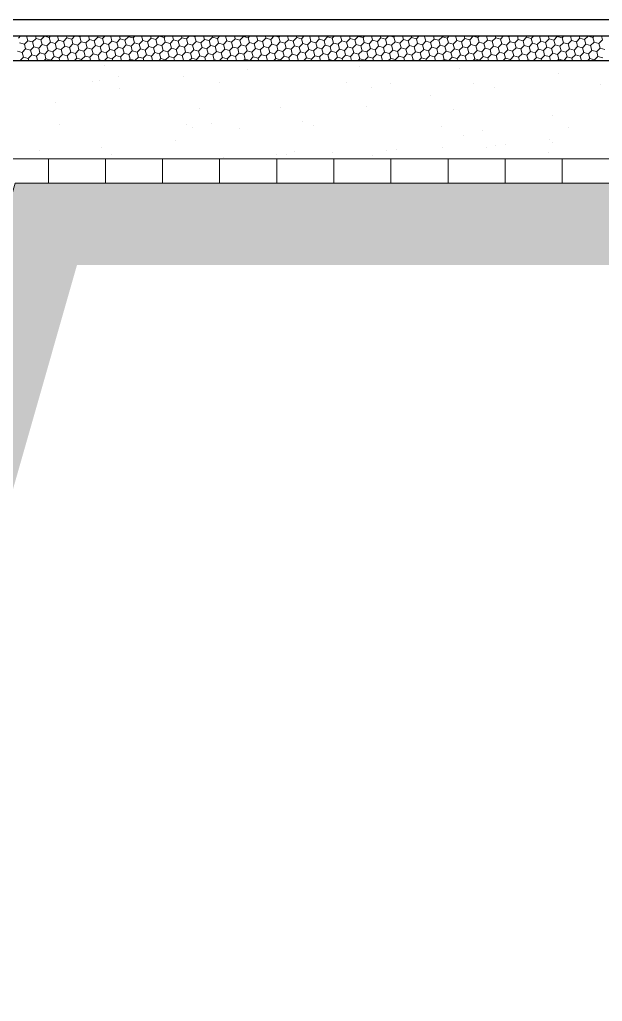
# Model space of a CAD drawing. Header units: millimetres. Extents: x -12161372 to 46643, y -9506984 to 15358.
# Drawn here: x 34963.4 to 35034.7, y 4065.6 to 4185.6 of the extents above; entities that cross this region are included whole.
import ezdxf

# ---------------------------------------------------------------- set-up
doc = ezdxf.new("R2010")
doc.units = ezdxf.units.MM
for name, color, linetype, lineweight in [('atap', 220, 'Continuous', 0), ('detail balok', 7, 'Continuous', 9), ('pondasi', 7, 'Continuous', 13)]:
    doc.layers.add(name, color=color, linetype=linetype, lineweight=lineweight)

msp = doc.modelspace()

# ---------------------------------------------------------------- hatches: boundary and pattern name
at = {"layer": 'atap', "ltscale": 10}
h = msp.add_hatch(dxfattribs=at)
h.set_pattern_fill('AR-RSHKE', color=256)
h.paths.add_polyline_path([(35028.482, 4182.044), (35027.899, 4182.2), (35027.473, 4181.774), (35027.629, 4181.191), (35028.212, 4181.035), (35028.638, 4181.461)])
at = {"layer": 'pondasi', "ltscale": 10}
h = msp.add_hatch(dxfattribs=at)
h.set_pattern_fill('AR-PARQ1', color=256, scale=0.07)
h.set_pattern_definition([(90, (0, 1661.965), (-21.336, 21.336), [21.336, -21.336]), (90, (3.556, 1661.965), (-21.336, 21.336), [21.336, -21.336]), (90, (7.112, 1661.965), (-21.336, 21.336), [21.336, -21.336]), (90, (10.668, 1661.965), (-21.336, 21.336), [21.336, -21.336]), (90, (14.224, 1661.965), (-21.336, 21.336), [21.336, -21.336]), (90, (17.78, 1661.965), (-21.336, 21.336), [21.336, -21.336]), (90, (21.336, 1661.965), (-21.336, 21.336), [21.336, -21.336]), (0, (0, 1683.3), (21.336, -21.336), [21.336, -21.336]), (0, (0, 1686.857), (21.336, -21.336), [21.336, -21.336]), (0, (0, 1690.413), (21.336, -21.336), [21.336, -21.336]), (0, (0, 1693.969), (21.336, -21.336), [21.336, -21.336]), (0, (0, 1697.525), (21.336, -21.336), [21.336, -21.336]), (0, (0, 1701.08), (21.336, -21.336), [21.336, -21.336]), (0, (0, 1704.637), (21.336, -21.336), [21.336, -21.336])])
h.paths.add_polyline_path([(33999.66, 4075.56), (33999.66, 4065.56), (34059.703, 4065.56), (34085.417, 4155.56), (34213.826, 4155.56), (34239.54, 4065.56), (34344.626, 4065.56), (34370.34, 4155.56), (34513.903, 4155.56), (34539.617, 4065.56), (34644.703, 4065.56), (34670.417, 4155.56), (34813.903, 4155.56), (34839.617, 4065.56), (34944.703, 4065.56), (34970.417, 4155.56), (35098.903, 4155.56), (35124.617, 4065.56), (35229.703, 4065.56), (35263.589, 4185.56), (35253.589, 4185.56), (35222.16, 4075.56), (35132.16, 4075.56), (35106.446, 4165.56), (34962.874, 4165.56), (34937.16, 4075.56), (34847.16, 4075.56), (34821.446, 4165.56), (34662.874, 4165.56), (34637.16, 4075.56), (34547.16, 4075.56), (34521.446, 4165.56), (34362.797, 4165.56), (34337.083, 4075.56), (34247.083, 4075.56), (34221.369, 4165.56), (34077.874, 4165.56), (34052.16, 4075.56)])
h.paths.add_polyline_path([(33932.137, 4180.641), (33932.056, 4180.56), (33932.16, 4180.56)])
h = msp.add_hatch(dxfattribs=at)
h.set_pattern_fill('ANSI31', color=256, scale=2.2, angle=45)
h.set_pattern_definition([(90, (0, 1661.965), (-6.985, 9e-16), [])])
h.paths.add_polyline_path([(35132.16, 4075.56), (35132.16, 4095.56), (35142.16, 4095.56), (35162.16, 4165.56), (35169.66, 4165.56), (35169.66, 4168.56), (34899.66, 4168.56), (34899.66, 4165.56), (34907.16, 4165.56), (34927.16, 4095.56), (34937.16, 4095.56), (34937.16, 4075.56), (34962.874, 4165.56), (35106.446, 4165.56)])
h.paths.add_polyline_path([(35248.732, 4168.56), (35184.66, 4168.56), (35184.66, 4165.56), (35192.16, 4165.56), (35212.16, 4095.56), (35222.16, 4095.56), (35222.16, 4075.56)])
h.paths.add_polyline_path([(34847.16, 4075.56), (34847.16, 4095.56), (34857.16, 4095.56), (34877.16, 4165.56), (34884.66, 4165.56), (34884.66, 4168.56), (34599.66, 4168.56), (34599.66, 4165.56), (34607.16, 4165.56), (34627.16, 4095.56), (34637.16, 4095.56), (34637.16, 4075.56), (34662.874, 4165.56), (34821.446, 4165.56)])
h.paths.add_polyline_path([(34299.583, 4168.56), (34299.583, 4165.56), (34307.083, 4165.56), (34327.083, 4095.56), (34337.083, 4095.56), (34337.083, 4075.56), (34362.797, 4165.56), (34521.446, 4165.56), (34547.16, 4075.56), (34547.16, 4095.56), (34557.16, 4095.56), (34577.16, 4165.56), (34584.66, 4165.56), (34584.66, 4168.56)])
h.paths.add_polyline_path([(34247.083, 4075.56), (34247.083, 4095.56), (34257.083, 4095.56), (34277.083, 4165.56), (34284.583, 4165.56), (34284.583, 4168.56), (34014.66, 4168.56), (34014.66, 4165.56), (34022.16, 4165.56), (34042.16, 4095.56), (34052.16, 4095.56), (34052.16, 4075.56), (34077.874, 4165.56), (34221.369, 4165.56)])

# ---------------------------------------------------------------- linework, layer by layer
at = {"layer": 'detail balok', "ltscale": 10}
for p, q in [((34167.169, 4185.521), (36929.482, 4185.521)), ((34898.16, 4185.56), (35171.16, 4185.56)), ((34599.66, 4183.521), (36929.482, 4183.521)), ((34899.66, 4183.56), (35169.66, 4183.56)), ((34599.66, 4180.521), (36929.482, 4180.521)), ((34899.66, 4180.56), (35169.66, 4180.56)), ((34899.66, 4168.56), (35169.66, 4168.56))]:
    msp.add_line(p, q, dxfattribs=at)
at = {"layer": 'pondasi', "ltscale": 10}
for p, q in [((34963.243, 4183.299), (34963.503, 4183.56)), ((34964.408, 4182.987), (34964.255, 4183.56)), ((34964.991, 4182.831), (34965.417, 4183.257)), ((34965.417, 4183.257), (34965.336, 4183.56)), ((34966, 4183.101), (34965.417, 4183.257)), ((34966, 4183.101), (34966.427, 4183.528)), ((34966.427, 4183.528), (34966.418, 4183.56)), ((34967.009, 4183.371), (34966.427, 4183.528)), ((34967.009, 4183.372), (34967.197, 4183.56)), ((34967.165, 4182.789), (34967.009, 4183.371)), ((34968.175, 4183.059), (34968.041, 4183.56)), ((34968.757, 4182.903), (34969.184, 4183.33)), ((34969.184, 4183.33), (34969.122, 4183.56)), ((34969.767, 4183.173), (34969.184, 4183.33)), ((34969.767, 4183.174), (34970.153, 4183.56)), ((34970.776, 4183.444), (34970.344, 4183.56)), ((34970.776, 4183.444), (34970.892, 4183.56)), ((34970.932, 4182.861), (34970.776, 4183.444)), ((34971.941, 4183.132), (34971.827, 4183.56)), ((34972.524, 4182.976), (34972.951, 4183.402)), ((34972.95, 4183.402), (34972.908, 4183.56)), ((34973.533, 4183.246), (34972.951, 4183.402)), ((34973.533, 4183.246), (34973.847, 4183.56)), ((34973.689, 4182.663), (34973.533, 4183.246)), ((34974.543, 4183.516), (34974.381, 4183.56)), ((34974.542, 4183.516), (34974.586, 4183.56)), ((34974.699, 4182.934), (34974.542, 4183.516)), ((34975.281, 4182.778), (34975.708, 4183.204)), ((34975.708, 4183.204), (34975.613, 4183.56)), ((34976.291, 4183.048), (34975.708, 4183.204)), ((34976.291, 4183.048), (34976.717, 4183.475)), ((34976.717, 4183.475), (34976.694, 4183.56)), ((34977.3, 4183.318), (34976.717, 4183.475)), ((34977.3, 4183.319), (34977.541, 4183.56)), ((34977.456, 4182.736), (34977.3, 4183.318)), ((34978.465, 4183.006), (34978.317, 4183.56)), ((34979.048, 4182.85), (34979.474, 4183.277)), ((34979.474, 4183.277), (34979.399, 4183.56)), ((34980.057, 4183.12), (34979.475, 4183.277)), ((34980.057, 4183.121), (34980.484, 4183.547)), ((34980.484, 4183.547), (34980.48, 4183.56)), ((34981.066, 4183.391), (34980.484, 4183.547)), ((34981.066, 4183.391), (34981.235, 4183.56)), ((34981.222, 4182.808), (34981.066, 4183.391)), ((34982.232, 4183.079), (34982.103, 4183.56)), ((34982.815, 4182.923), (34983.241, 4183.349)), ((34983.241, 4183.349), (34983.185, 4183.56)), ((34983.824, 4183.193), (34983.241, 4183.349)), ((34983.824, 4183.193), (34984.19, 4183.56)), ((34984.833, 4183.463), (34984.474, 4183.56)), ((34984.833, 4183.463), (34984.929, 4183.56)), ((34984.989, 4182.881), (34984.833, 4183.463)), ((34985.998, 4183.151), (34985.889, 4183.56)), ((34986.581, 4182.995), (34987.008, 4183.422)), ((34987.008, 4183.421), (34986.971, 4183.56)), ((34987.59, 4183.265), (34987.008, 4183.421)), ((34987.59, 4183.265), (34987.885, 4183.56)), ((34987.746, 4182.683), (34987.59, 4183.265)), ((34988.6, 4183.536), (34988.511, 4183.56)), ((34988.6, 4183.536), (34988.623, 4183.56)), ((34988.756, 4182.953), (34988.6, 4183.536)), ((34989.338, 4182.797), (34989.765, 4183.224)), ((34989.765, 4183.224), (34989.675, 4183.56)), ((34990.348, 4183.067), (34989.765, 4183.224)), ((34990.348, 4183.068), (34990.774, 4183.494)), ((34990.774, 4183.494), (34990.757, 4183.56)), ((34991.357, 4183.338), (34990.774, 4183.494)), ((34991.357, 4183.338), (34991.579, 4183.56)), ((34991.513, 4182.755), (34991.357, 4183.338)), ((34992.522, 4183.026), (34992.379, 4183.56)), ((34993.105, 4182.87), (34993.532, 4183.296)), ((34993.532, 4183.296), (34993.461, 4183.56)), ((34994.114, 4183.14), (34993.532, 4183.296)), ((34994.114, 4183.14), (34994.534, 4183.56)), ((34995.124, 4183.41), (34994.566, 4183.56)), ((34995.28, 4182.828), (34995.123, 4183.41)), ((34995.124, 4183.41), (34995.273, 4183.56)), ((34996.289, 4183.098), (34996.165, 4183.56)), ((34996.872, 4182.942), (34997.298, 4183.369)), ((34997.298, 4183.368), (34997.247, 4183.56)), ((34997.881, 4183.212), (34997.298, 4183.368)), ((34997.881, 4183.212), (34998.228, 4183.56)), ((34998.037, 4182.63), (34997.881, 4183.212)), ((34998.89, 4183.483), (34998.603, 4183.56)), ((34998.89, 4183.483), (34998.967, 4183.56)), ((34999.046, 4182.9), (34998.89, 4183.483)), ((35000.055, 4183.17), (34999.951, 4183.56)), ((35000.638, 4183.014), (35001.065, 4183.441)), ((35001.065, 4183.441), (35001.033, 4183.56)), ((35001.648, 4183.285), (35001.065, 4183.441)), ((35001.804, 4182.702), (35001.647, 4183.285)), ((35001.648, 4183.285), (35001.922, 4183.56)), ((35002.657, 4183.555), (35002.64, 4183.56)), ((35002.657, 4183.555), (35002.661, 4183.56)), ((35002.813, 4182.973), (35002.657, 4183.555)), ((35003.396, 4182.816), (35003.822, 4183.243)), ((35003.822, 4183.243), (35003.737, 4183.56)), ((35004.405, 4183.087), (35003.822, 4183.243)), ((35004.405, 4183.087), (35004.831, 4183.513)), ((35004.831, 4183.513), (35004.819, 4183.56)), ((35005.414, 4183.357), (35004.831, 4183.513)), ((35005.414, 4183.357), (35005.616, 4183.56)), ((35005.57, 4182.775), (35005.414, 4183.357)), ((35006.579, 4183.045), (35006.442, 4183.56)), ((35007.162, 4182.889), (35007.589, 4183.316)), ((35007.589, 4183.315), (35007.523, 4183.56)), ((35008.172, 4183.159), (35007.589, 4183.315)), ((35008.171, 4183.159), (35008.572, 4183.56)), ((35009.181, 4183.43), (35008.696, 4183.56)), ((35009.181, 4183.43), (35009.311, 4183.56)), ((35009.337, 4182.847), (35009.181, 4183.43)), ((35010.346, 4183.117), (35010.228, 4183.56)), ((35010.929, 4182.961), (35011.355, 4183.388)), ((35011.355, 4183.388), (35011.309, 4183.56)), ((35011.938, 4183.232), (35011.355, 4183.388)), ((35011.938, 4183.232), (35012.266, 4183.56)), ((35012.094, 4182.649), (35011.938, 4183.232)), ((35012.947, 4183.502), (35012.733, 4183.56)), ((35012.947, 4183.502), (35013.005, 4183.56)), ((35013.103, 4182.919), (35012.947, 4183.502)), ((35014.113, 4183.19), (35014.014, 4183.56)), ((35014.695, 4183.034), (35015.122, 4183.46)), ((35015.122, 4183.46), (35015.095, 4183.56)), ((35015.705, 4183.304), (35015.122, 4183.46)), ((35015.705, 4183.304), (35015.96, 4183.56)), ((35015.861, 4182.721), (35015.705, 4183.304)), ((35016.87, 4182.992), (35016.718, 4183.56)), ((35017.453, 4182.836), (35017.879, 4183.262)), ((35017.879, 4183.262), (35017.8, 4183.56)), ((35018.462, 4183.106), (35017.879, 4183.262)), ((35018.462, 4183.106), (35018.889, 4183.533)), ((35018.888, 4183.533), (35018.881, 4183.56)), ((35019.471, 4183.377), (35018.889, 4183.533)), ((35019.471, 4183.377), (35019.654, 4183.56)), ((35019.627, 4182.794), (35019.471, 4183.377)), ((35020.637, 4183.064), (35020.504, 4183.56)), ((35021.219, 4182.908), (35021.646, 4183.335)), ((35021.646, 4183.335), (35021.586, 4183.56)), ((35022.229, 4183.179), (35021.646, 4183.335)), ((35022.229, 4183.179), (35022.609, 4183.56)), ((35023.238, 4183.449), (35022.825, 4183.56)), ((35023.238, 4183.449), (35023.348, 4183.56)), ((35023.394, 4182.866), (35023.238, 4183.449)), ((35024.403, 4183.137), (35024.29, 4183.56)), ((35024.986, 4182.981), (35025.412, 4183.407)), ((35025.412, 4183.407), (35025.372, 4183.56)), ((35025.995, 4183.251), (35025.413, 4183.407)), ((35025.995, 4183.251), (35026.304, 4183.56)), ((35026.151, 4182.668), (35025.995, 4183.251)), ((35027.004, 4183.522), (35026.862, 4183.56)), ((35027.004, 4183.522), (35027.042, 4183.56)), ((35027.16, 4182.939), (35027.004, 4183.522)), ((35027.743, 4182.783), (35028.17, 4183.209)), ((35028.17, 4183.209), (35028.076, 4183.56)), ((35028.753, 4183.053), (35028.17, 4183.209)), ((35028.753, 4183.053), (35029.179, 4183.48)), ((35029.179, 4183.48), (35029.158, 4183.56)), ((35029.762, 4183.324), (35029.179, 4183.48)), ((35029.762, 4183.324), (35029.998, 4183.56)), ((35029.918, 4182.741), (35029.762, 4183.324)), ((35030.927, 4183.011), (35030.78, 4183.56)), ((35031.51, 4182.855), (35031.936, 4183.282)), ((35031.936, 4183.282), (35031.862, 4183.56)), ((35032.519, 4183.126), (35031.936, 4183.282)), ((35032.519, 4183.126), (35032.946, 4183.552)), ((35032.946, 4183.552), (35032.944, 4183.56)), ((35033.528, 4183.396), (35032.946, 4183.552)), ((35033.528, 4183.396), (35033.692, 4183.56)), ((35033.684, 4182.813), (35033.528, 4183.396)), ((35034.694, 4183.084), (35034.566, 4183.56)), ((34963.982, 4182.56), (34963.399, 4182.716)), ((34964.138, 4181.977), (34963.981, 4182.56)), ((34963.982, 4182.56), (34964.408, 4182.987)), ((34964.991, 4182.831), (34964.408, 4182.987)), ((34964.72, 4181.821), (34965.147, 4182.248)), ((34965.147, 4182.248), (34964.991, 4182.831)), ((34965.73, 4182.092), (34965.147, 4182.248)), ((34965.73, 4182.092), (34966.156, 4182.518)), ((34965.886, 4181.509), (34965.73, 4182.092)), ((34966.156, 4182.518), (34966, 4183.101)), ((34966.739, 4182.362), (34966.156, 4182.518)), ((34966.739, 4182.362), (34967.165, 4182.789)), ((34966.895, 4181.779), (34966.739, 4182.362)), ((34967.748, 4182.633), (34967.165, 4182.789)), ((34967.478, 4181.623), (34967.904, 4182.05)), ((34967.748, 4182.633), (34968.175, 4183.059)), ((34967.904, 4182.05), (34967.748, 4182.633)), ((34968.487, 4181.894), (34967.904, 4182.05)), ((34968.757, 4182.903), (34968.175, 4183.059)), ((34968.487, 4181.894), (34968.914, 4182.32)), ((34968.913, 4182.32), (34968.757, 4182.903)), ((34969.496, 4182.164), (34968.914, 4182.32)), ((34969.496, 4182.164), (34969.923, 4182.591)), ((34969.652, 4181.582), (34969.496, 4182.164)), ((34969.923, 4182.591), (34969.767, 4183.173)), ((34970.506, 4182.435), (34969.923, 4182.591)), ((34970.505, 4182.435), (34970.932, 4182.861)), ((34970.662, 4181.852), (34970.505, 4182.435)), ((34971.515, 4182.705), (34970.932, 4182.861)), ((34971.244, 4181.696), (34971.671, 4182.123)), ((34971.515, 4182.705), (34971.941, 4183.132)), ((34971.671, 4182.122), (34971.515, 4182.705)), ((34972.254, 4181.966), (34971.671, 4182.122)), ((34972.524, 4182.976), (34971.941, 4183.132)), ((34972.254, 4181.966), (34972.68, 4182.393)), ((34972.68, 4182.393), (34972.524, 4182.976)), ((34973.263, 4182.237), (34972.68, 4182.393)), ((34973.263, 4182.237), (34973.689, 4182.663)), ((34973.419, 4181.654), (34973.263, 4182.237)), ((34974.272, 4182.507), (34973.689, 4182.663)), ((34974.272, 4182.507), (34974.699, 4182.934)), ((34974.428, 4181.924), (34974.272, 4182.507)), ((34975.281, 4182.778), (34974.699, 4182.934)), ((34975.011, 4181.768), (34975.437, 4182.195)), ((34975.437, 4182.195), (34975.281, 4182.778)), ((34976.02, 4182.039), (34975.438, 4182.195)), ((34976.02, 4182.039), (34976.447, 4182.465)), ((34976.176, 4181.456), (34976.02, 4182.039)), ((34976.447, 4182.465), (34976.291, 4183.048)), ((34977.029, 4182.309), (34976.447, 4182.465)), ((34977.029, 4182.309), (34977.456, 4182.736)), ((34977.185, 4181.726), (34977.029, 4182.309)), ((34978.039, 4182.58), (34977.456, 4182.736)), ((34978.039, 4182.58), (34978.465, 4183.006)), ((34978.195, 4181.997), (34978.039, 4182.58)), ((34979.048, 4182.85), (34978.465, 4183.006)), ((34978.777, 4181.841), (34979.204, 4182.267)), ((34979.204, 4182.267), (34979.048, 4182.85)), ((34979.787, 4182.111), (34979.204, 4182.267)), ((34979.787, 4182.111), (34980.213, 4182.538)), ((34979.943, 4181.528), (34979.787, 4182.111)), ((34980.213, 4182.538), (34980.057, 4183.12)), ((34980.796, 4182.382), (34980.213, 4182.538)), ((34980.796, 4182.382), (34981.223, 4182.808)), ((34980.952, 4181.799), (34980.796, 4182.382)), ((34981.805, 4182.652), (34981.223, 4182.808)), ((34981.535, 4181.643), (34981.961, 4182.069)), ((34981.805, 4182.652), (34982.232, 4183.079)), ((34981.961, 4182.069), (34981.805, 4182.652)), ((34982.544, 4181.913), (34981.961, 4182.069)), ((34982.815, 4182.922), (34982.232, 4183.079)), ((34982.544, 4181.913), (34982.971, 4182.34)), ((34982.971, 4182.34), (34982.814, 4182.922)), ((34983.553, 4182.184), (34982.971, 4182.34)), ((34983.553, 4182.184), (34983.98, 4182.61)), ((34983.709, 4181.601), (34983.553, 4182.184)), ((34983.98, 4182.61), (34983.824, 4183.193)), ((34984.563, 4182.454), (34983.98, 4182.61)), ((34984.563, 4182.454), (34984.989, 4182.881)), ((34984.719, 4181.871), (34984.563, 4182.454)), ((34985.572, 4182.724), (34984.989, 4182.881)), ((34985.301, 4181.715), (34985.728, 4182.142)), ((34985.572, 4182.725), (34985.998, 4183.151)), ((34985.728, 4182.142), (34985.572, 4182.724)), ((34986.311, 4181.986), (34985.728, 4182.142)), ((34986.581, 4182.995), (34985.998, 4183.151)), ((34986.311, 4181.986), (34986.737, 4182.412)), ((34986.737, 4182.412), (34986.581, 4182.995)), ((34987.32, 4182.256), (34986.737, 4182.412)), ((34987.32, 4182.256), (34987.747, 4182.683)), ((34987.476, 4181.673), (34987.32, 4182.256)), ((34988.329, 4182.527), (34987.747, 4182.683)), ((34988.329, 4182.527), (34988.756, 4182.953)), ((34988.485, 4181.944), (34988.329, 4182.527)), ((34989.339, 4182.797), (34988.756, 4182.953)), ((34989.068, 4181.788), (34989.495, 4182.214)), ((34989.495, 4182.214), (34989.338, 4182.797)), ((34990.077, 4182.058), (34989.495, 4182.214)), ((34990.077, 4182.058), (34990.504, 4182.485)), ((34990.233, 4181.475), (34990.077, 4182.058)), ((34990.504, 4182.485), (34990.348, 4183.067)), ((34991.087, 4182.329), (34990.504, 4182.485)), ((34991.243, 4181.746), (34991.086, 4182.329)), ((34991.087, 4182.329), (34991.513, 4182.755)), ((34992.096, 4182.599), (34991.513, 4182.755)), ((34991.825, 4181.59), (34992.252, 4182.016)), ((34992.096, 4182.599), (34992.522, 4183.026)), ((34992.252, 4182.016), (34992.096, 4182.599)), ((34992.835, 4181.86), (34992.252, 4182.016)), ((34993.105, 4182.869), (34992.522, 4183.026)), ((34992.835, 4181.86), (34993.261, 4182.287)), ((34993.261, 4182.287), (34993.105, 4182.869)), ((34993.844, 4182.131), (34993.261, 4182.287)), ((34993.844, 4182.131), (34994.27, 4182.557)), ((34994, 4181.548), (34993.844, 4182.131)), ((34994.27, 4182.557), (34994.114, 4183.14)), ((34994.853, 4182.401), (34994.271, 4182.557)), ((34994.853, 4182.401), (34995.28, 4182.828)), ((34995.009, 4181.818), (34994.853, 4182.401)), ((34995.862, 4182.671), (34995.28, 4182.828)), ((34995.592, 4181.662), (34996.019, 4182.089)), ((34995.862, 4182.672), (34996.289, 4183.098)), ((34996.018, 4182.089), (34995.862, 4182.671)), ((34996.601, 4181.933), (34996.019, 4182.089)), ((34996.872, 4182.942), (34996.289, 4183.098)), ((34996.601, 4181.933), (34997.028, 4182.359)), ((34997.028, 4182.359), (34996.872, 4182.942)), ((34997.611, 4182.203), (34997.028, 4182.359)), ((34997.61, 4182.203), (34998.037, 4182.63)), ((34997.767, 4181.62), (34997.61, 4182.203)), ((34998.62, 4182.473), (34998.037, 4182.63)), ((34998.62, 4182.474), (34999.046, 4182.9)), ((34998.776, 4181.891), (34998.62, 4182.473)), ((34999.629, 4182.744), (34999.046, 4182.9)), ((34999.359, 4181.735), (34999.785, 4182.161)), ((34999.629, 4182.744), (35000.056, 4183.171)), ((34999.785, 4182.161), (34999.629, 4182.744)), ((35000.368, 4182.005), (34999.785, 4182.161)), ((35000.638, 4183.014), (35000.056, 4183.17)), ((35000.368, 4182.005), (35000.794, 4182.432)), ((35000.524, 4181.422), (35000.368, 4182.005)), ((35000.794, 4182.432), (35000.638, 4183.014)), ((35001.377, 4182.276), (35000.794, 4182.432)), ((35001.377, 4182.276), (35001.804, 4182.702)), ((35001.533, 4181.693), (35001.377, 4182.276)), ((35002.386, 4182.546), (35001.804, 4182.702)), ((35002.386, 4182.546), (35002.813, 4182.973)), ((35002.542, 4181.963), (35002.386, 4182.546)), ((35003.396, 4182.816), (35002.813, 4182.973)), ((35003.125, 4181.807), (35003.552, 4182.234)), ((35003.552, 4182.234), (35003.396, 4182.816)), ((35004.134, 4182.078), (35003.552, 4182.234)), ((35004.134, 4182.078), (35004.561, 4182.504)), ((35004.29, 4181.495), (35004.134, 4182.078)), ((35004.561, 4182.504), (35004.405, 4183.087)), ((35005.144, 4182.348), (35004.561, 4182.504)), ((35005.144, 4182.348), (35005.57, 4182.775)), ((35005.3, 4181.765), (35005.144, 4182.348)), ((35006.153, 4182.618), (35005.57, 4182.775)), ((35005.883, 4181.609), (35006.309, 4182.036)), ((35006.153, 4182.619), (35006.579, 4183.045)), ((35006.309, 4182.036), (35006.153, 4182.618)), ((35006.892, 4181.88), (35006.309, 4182.036)), ((35007.162, 4182.889), (35006.58, 4183.045)), ((35006.892, 4181.88), (35007.318, 4182.306)), ((35007.318, 4182.306), (35007.162, 4182.889)), ((35007.901, 4182.15), (35007.318, 4182.306)), ((35007.901, 4182.15), (35008.328, 4182.577)), ((35008.057, 4181.567), (35007.901, 4182.15)), ((35008.328, 4182.577), (35008.171, 4183.159)), ((35008.91, 4182.42), (35008.328, 4182.577)), ((35008.91, 4182.421), (35009.337, 4182.847)), ((35009.066, 4181.838), (35008.91, 4182.42)), ((35009.92, 4182.691), (35009.337, 4182.847)), ((35009.649, 4181.682), (35010.076, 4182.108)), ((35010.076, 4182.108), (35009.919, 4182.691)), ((35009.92, 4182.691), (35010.346, 4183.118)), ((35010.658, 4181.952), (35010.076, 4182.108)), ((35010.929, 4182.961), (35010.346, 4183.117)), ((35010.658, 4181.952), (35011.085, 4182.379)), ((35011.085, 4182.379), (35010.929, 4182.961)), ((35011.668, 4182.222), (35011.085, 4182.379)), ((35011.668, 4182.223), (35012.094, 4182.649)), ((35011.824, 4181.64), (35011.668, 4182.222)), ((35012.677, 4182.493), (35012.094, 4182.649)), ((35012.677, 4182.493), (35013.103, 4182.92)), ((35012.833, 4181.91), (35012.677, 4182.493)), ((35013.686, 4182.763), (35013.103, 4182.919)), ((35013.416, 4181.754), (35013.842, 4182.181)), ((35013.686, 4182.763), (35014.113, 4183.19)), ((35013.842, 4182.181), (35013.686, 4182.763)), ((35014.425, 4182.025), (35013.842, 4182.181)), ((35014.695, 4183.034), (35014.113, 4183.19)), ((35014.425, 4182.025), (35014.852, 4182.451)), ((35014.581, 4181.442), (35014.425, 4182.025)), ((35014.851, 4182.451), (35014.695, 4183.034)), ((35015.434, 4182.295), (35014.852, 4182.451)), ((35015.434, 4182.295), (35015.861, 4182.722)), ((35015.59, 4181.712), (35015.434, 4182.295)), ((35016.444, 4182.565), (35015.861, 4182.721)), ((35016.443, 4182.565), (35016.87, 4182.992)), ((35016.6, 4181.983), (35016.443, 4182.565)), ((35017.453, 4182.836), (35016.87, 4182.992)), ((35017.182, 4181.827), (35017.609, 4182.253)), ((35017.609, 4182.253), (35017.453, 4182.836)), ((35018.192, 4182.097), (35017.609, 4182.253)), ((35018.348, 4181.514), (35018.191, 4182.097)), ((35018.192, 4182.097), (35018.618, 4182.524)), ((35018.618, 4182.524), (35018.462, 4183.106)), ((35019.201, 4182.367), (35018.618, 4182.524)), ((35019.201, 4182.368), (35019.627, 4182.794)), ((35019.357, 4181.785), (35019.201, 4182.367)), ((35020.21, 4182.638), (35019.627, 4182.794)), ((35019.94, 4181.629), (35020.366, 4182.055)), ((35020.21, 4182.638), (35020.637, 4183.065)), ((35020.366, 4182.055), (35020.21, 4182.638)), ((35020.949, 4181.899), (35020.366, 4182.055)), ((35021.219, 4182.908), (35020.637, 4183.064)), ((35020.949, 4181.899), (35021.375, 4182.326)), ((35021.375, 4182.326), (35021.219, 4182.908)), ((35021.958, 4182.169), (35021.376, 4182.326)), ((35021.958, 4182.17), (35022.385, 4182.596)), ((35022.114, 4181.587), (35021.958, 4182.169)), ((35022.385, 4182.596), (35022.229, 4183.179)), ((35022.967, 4182.44), (35022.385, 4182.596)), ((35022.967, 4182.44), (35023.394, 4182.867)), ((35023.123, 4181.857), (35022.967, 4182.44)), ((35023.977, 4182.71), (35023.394, 4182.866)), ((35023.706, 4181.701), (35024.133, 4182.128)), ((35023.977, 4182.71), (35024.403, 4183.137)), ((35024.133, 4182.128), (35023.977, 4182.71)), ((35024.716, 4181.971), (35024.133, 4182.128)), ((35024.986, 4182.981), (35024.403, 4183.137)), ((35024.715, 4181.972), (35025.142, 4182.398)), ((35025.142, 4182.398), (35024.986, 4182.981)), ((35025.725, 4182.242), (35025.142, 4182.398)), ((35025.725, 4182.242), (35026.151, 4182.669)), ((35025.881, 4181.659), (35025.725, 4182.242)), ((35026.734, 4182.512), (35026.151, 4182.668)), ((35026.734, 4182.512), (35027.161, 4182.939)), ((35026.89, 4181.93), (35026.734, 4182.512)), ((35027.743, 4182.783), (35027.161, 4182.939)), ((35027.473, 4181.774), (35027.899, 4182.2)), ((35027.899, 4182.2), (35027.743, 4182.783)), ((35028.482, 4182.044), (35027.899, 4182.2)), ((35028.482, 4182.044), (35028.909, 4182.471)), ((35028.638, 4181.461), (35028.482, 4182.044)), ((35028.909, 4182.47), (35028.752, 4183.053)), ((35029.491, 4182.314), (35028.909, 4182.47)), ((35029.491, 4182.314), (35029.918, 4182.741)), ((35029.647, 4181.732), (35029.491, 4182.314)), ((35030.501, 4182.585), (35029.918, 4182.741)), ((35030.23, 4181.576), (35030.657, 4182.002)), ((35030.501, 4182.585), (35030.927, 4183.011)), ((35030.657, 4182.002), (35030.501, 4182.585)), ((35031.239, 4181.846), (35030.657, 4182.002)), ((35031.51, 4182.855), (35030.927, 4183.011)), ((35031.239, 4181.846), (35031.666, 4182.273)), ((35031.666, 4182.273), (35031.51, 4182.855)), ((35032.249, 4182.116), (35031.666, 4182.273)), ((35032.249, 4182.116), (35032.675, 4182.543)), ((35032.405, 4181.534), (35032.249, 4182.116)), ((35032.675, 4182.543), (35032.519, 4183.126)), ((35033.258, 4182.387), (35032.675, 4182.543)), ((35033.258, 4182.387), (35033.685, 4182.813)), ((35033.414, 4181.804), (35033.258, 4182.387)), ((35034.267, 4182.657), (35033.685, 4182.813)), ((35033.997, 4181.648), (35034.423, 4182.075)), ((35034.267, 4182.657), (35034.694, 4183.084)), ((35034.423, 4182.075), (35034.267, 4182.657)), ((35035.006, 4181.918), (35034.423, 4182.075)), ((34963.711, 4181.551), (34963.128, 4181.707)), ((34963.459, 4180.56), (34963.867, 4180.968)), ((34963.711, 4181.551), (34964.138, 4181.978)), ((34963.867, 4180.968), (34963.711, 4181.551)), ((34964.45, 4180.812), (34963.867, 4180.968)), ((34964.72, 4181.821), (34964.138, 4181.977)), ((34964.45, 4180.812), (34964.876, 4181.239)), ((34964.517, 4180.56), (34964.45, 4180.812)), ((34964.876, 4181.239), (34964.72, 4181.821)), ((34965.459, 4181.083), (34964.877, 4181.239)), ((34965.459, 4181.083), (34965.886, 4181.509)), ((34965.599, 4180.56), (34965.459, 4181.083)), ((34966.468, 4181.353), (34965.886, 4181.509)), ((34966.468, 4181.353), (34966.895, 4181.78)), ((34966.624, 4180.77), (34966.468, 4181.353)), ((34967.478, 4181.623), (34966.895, 4181.779)), ((34967.207, 4180.614), (34967.634, 4181.041)), ((34967.634, 4181.041), (34967.478, 4181.623)), ((34968.217, 4180.885), (34967.634, 4181.041)), ((34968.304, 4180.56), (34968.216, 4180.885)), ((34968.217, 4180.885), (34968.643, 4181.311)), ((34968.643, 4181.311), (34968.487, 4181.894)), ((34969.226, 4181.155), (34968.643, 4181.311)), ((34969.226, 4181.155), (34969.652, 4181.582)), ((34969.382, 4180.572), (34969.226, 4181.155)), ((34970.235, 4181.425), (34969.652, 4181.582)), ((34970.108, 4180.56), (34970.391, 4180.843)), ((34970.235, 4181.426), (34970.662, 4181.852)), ((34970.391, 4180.843), (34970.235, 4181.425)), ((34970.974, 4180.687), (34970.391, 4180.843)), ((34971.244, 4181.696), (34970.662, 4181.852)), ((34970.974, 4180.687), (34971.4, 4181.113)), ((34971.4, 4181.113), (34971.244, 4181.696)), ((34971.983, 4180.957), (34971.4, 4181.113)), ((34971.983, 4180.957), (34972.41, 4181.384)), ((34972.09, 4180.56), (34971.983, 4180.957)), ((34972.41, 4181.384), (34972.253, 4181.966)), ((34972.992, 4181.227), (34972.41, 4181.384)), ((34972.992, 4181.228), (34973.419, 4181.654)), ((34973.148, 4180.645), (34972.992, 4181.227)), ((34974.002, 4181.498), (34973.419, 4181.654)), ((34973.802, 4180.56), (34974.158, 4180.915)), ((34974.002, 4181.498), (34974.428, 4181.925)), ((34974.158, 4180.915), (34974.002, 4181.498)), ((34974.741, 4180.759), (34974.158, 4180.915)), ((34975.011, 4181.768), (34974.428, 4181.924)), ((34974.74, 4180.759), (34975.167, 4181.186)), ((34975.167, 4181.186), (34975.011, 4181.768)), ((34975.75, 4181.029), (34975.167, 4181.186)), ((34975.75, 4181.03), (34976.176, 4181.456)), ((34975.876, 4180.56), (34975.75, 4181.029)), ((34976.759, 4181.3), (34976.176, 4181.456)), ((34976.759, 4181.3), (34977.186, 4181.727)), ((34976.915, 4180.717), (34976.759, 4181.3)), ((34977.768, 4181.57), (34977.186, 4181.726)), ((34977.498, 4180.561), (34977.924, 4180.988)), ((34977.768, 4181.57), (34978.195, 4181.997)), ((34977.924, 4180.988), (34977.768, 4181.57)), ((34978.507, 4180.831), (34977.924, 4180.988)), ((34978.778, 4181.841), (34978.195, 4181.997)), ((34978.507, 4180.832), (34978.934, 4181.258)), ((34978.58, 4180.56), (34978.507, 4180.831)), ((34978.934, 4181.258), (34978.777, 4181.841)), ((34979.516, 4181.102), (34978.934, 4181.258)), ((34979.516, 4181.102), (34979.943, 4181.529)), ((34979.662, 4180.56), (34979.516, 4181.102)), ((34980.526, 4181.372), (34979.943, 4181.528)), ((34980.682, 4180.79), (34980.525, 4181.372)), ((34980.526, 4181.372), (34980.952, 4181.799)), ((34981.535, 4181.643), (34980.952, 4181.799)), ((34981.264, 4180.634), (34981.691, 4181.06)), ((34981.691, 4181.06), (34981.535, 4181.643)), ((34982.274, 4180.904), (34981.691, 4181.06)), ((34982.274, 4180.904), (34982.7, 4181.331)), ((34982.366, 4180.56), (34982.274, 4180.904)), ((34982.7, 4181.331), (34982.544, 4181.913)), ((34983.283, 4181.174), (34982.7, 4181.331)), ((34983.283, 4181.175), (34983.709, 4181.601)), ((34983.439, 4180.592), (34983.283, 4181.174)), ((34984.292, 4181.445), (34983.71, 4181.601)), ((34984.146, 4180.56), (34984.448, 4180.862)), ((34984.292, 4181.445), (34984.719, 4181.871)), ((34984.448, 4180.862), (34984.292, 4181.445)), ((34985.031, 4180.706), (34984.448, 4180.862)), ((34985.301, 4181.715), (34984.719, 4181.871)), ((34985.031, 4180.706), (34985.458, 4181.133)), ((34985.457, 4181.133), (34985.301, 4181.715)), ((34986.04, 4180.976), (34985.458, 4181.133)), ((34986.04, 4180.977), (34986.467, 4181.403)), ((34986.152, 4180.56), (34986.04, 4180.976)), ((34986.467, 4181.403), (34986.311, 4181.986)), ((34987.05, 4181.247), (34986.467, 4181.403)), ((34987.206, 4180.664), (34987.049, 4181.247)), ((34987.05, 4181.247), (34987.476, 4181.674)), ((34988.059, 4181.517), (34987.476, 4181.673)), ((34987.84, 4180.56), (34988.215, 4180.935)), ((34988.059, 4181.517), (34988.485, 4181.944)), ((34988.215, 4180.935), (34988.059, 4181.517)), ((34988.798, 4180.778), (34988.215, 4180.935)), ((34989.068, 4181.788), (34988.485, 4181.944)), ((34988.798, 4180.779), (34989.224, 4181.205)), ((34989.224, 4181.205), (34989.068, 4181.788)), ((34989.807, 4181.049), (34989.224, 4181.205)), ((34989.807, 4181.049), (34990.233, 4181.476)), ((34989.938, 4180.56), (34989.807, 4181.049)), ((34990.816, 4181.319), (34990.233, 4181.475)), ((34990.816, 4181.319), (34991.243, 4181.746)), ((34990.972, 4180.737), (34990.816, 4181.319)), ((34991.825, 4181.59), (34991.243, 4181.746)), ((34991.555, 4180.581), (34991.981, 4181.007)), ((34991.981, 4181.007), (34991.825, 4181.59)), ((34992.564, 4180.851), (34991.982, 4181.007)), ((34992.564, 4180.851), (34992.991, 4181.278)), ((34992.642, 4180.56), (34992.564, 4180.851)), ((34992.991, 4181.277), (34992.835, 4181.86)), ((34993.574, 4181.121), (34992.991, 4181.277)), ((34993.573, 4181.121), (34994, 4181.548)), ((34993.724, 4180.56), (34993.573, 4181.121)), ((34994.583, 4181.392), (34994, 4181.548)), ((34994.489, 4180.56), (34994.739, 4180.809)), ((34994.583, 4181.392), (34995.009, 4181.818)), ((34994.739, 4180.809), (34994.583, 4181.392)), ((34995.322, 4180.653), (34994.739, 4180.809)), ((34995.592, 4181.662), (34995.009, 4181.818)), ((34995.322, 4180.653), (34995.748, 4181.08)), ((34995.748, 4181.08), (34995.592, 4181.662)), ((34996.331, 4180.923), (34995.748, 4181.08)), ((34996.331, 4180.923), (34996.757, 4181.35)), ((34996.428, 4180.56), (34996.331, 4180.923)), ((34996.757, 4181.35), (34996.601, 4181.933)), ((34997.34, 4181.194), (34996.757, 4181.35)), ((34997.34, 4181.194), (34997.767, 4181.62)), ((34997.496, 4180.611), (34997.34, 4181.194)), ((34998.349, 4181.464), (34997.767, 4181.62)), ((34998.183, 4180.56), (34998.505, 4180.882)), ((34998.349, 4181.464), (34998.776, 4181.891)), ((34998.505, 4180.882), (34998.349, 4181.464)), ((34999.088, 4180.725), (34998.505, 4180.882)), ((34999.359, 4181.735), (34998.776, 4181.891)), ((34999.088, 4180.726), (34999.515, 4181.152)), ((34999.515, 4181.152), (34999.358, 4181.735)), ((35000.097, 4180.996), (34999.515, 4181.152)), ((35000.097, 4180.996), (35000.524, 4181.423)), ((35000.214, 4180.56), (35000.097, 4180.996)), ((35001.107, 4181.266), (35000.524, 4181.422)), ((35001.107, 4181.266), (35001.533, 4181.693)), ((35001.263, 4180.684), (35001.107, 4181.266)), ((35002.116, 4181.537), (35001.533, 4181.693)), ((35001.878, 4180.56), (35002.272, 4180.954)), ((35002.116, 4181.537), (35002.542, 4181.963)), ((35002.272, 4180.954), (35002.116, 4181.537)), ((35002.855, 4180.798), (35002.272, 4180.954)), ((35003.125, 4181.807), (35002.543, 4181.963)), ((35002.855, 4180.798), (35003.281, 4181.225)), ((35003.281, 4181.224), (35003.125, 4181.807)), ((35003.864, 4181.068), (35003.281, 4181.224)), ((35003.864, 4181.068), (35004.291, 4181.495)), ((35004, 4180.56), (35003.864, 4181.068)), ((35004.873, 4181.339), (35004.291, 4181.495)), ((35004.873, 4181.339), (35005.3, 4181.765)), ((35005.029, 4180.756), (35004.873, 4181.339)), ((35005.883, 4181.609), (35005.3, 4181.765)), ((35005.612, 4180.6), (35006.039, 4181.027)), ((35006.039, 4181.026), (35005.882, 4181.609)), ((35006.621, 4180.87), (35006.039, 4181.026)), ((35006.621, 4180.87), (35007.048, 4181.297)), ((35006.705, 4180.56), (35006.621, 4180.87)), ((35007.048, 4181.297), (35006.892, 4181.88)), ((35007.631, 4181.141), (35007.048, 4181.297)), ((35007.631, 4181.141), (35008.057, 4181.567)), ((35007.786, 4180.56), (35007.631, 4181.141)), ((35008.64, 4181.411), (35008.057, 4181.567)), ((35008.527, 4180.56), (35008.796, 4180.829)), ((35008.64, 4181.411), (35009.066, 4181.838)), ((35008.796, 4180.828), (35008.64, 4181.411)), ((35009.379, 4180.672), (35008.796, 4180.828)), ((35009.649, 4181.682), (35009.066, 4181.838)), ((35009.379, 4180.672), (35009.805, 4181.099)), ((35009.805, 4181.099), (35009.649, 4181.682)), ((35010.388, 4180.943), (35009.805, 4181.099)), ((35010.388, 4180.943), (35010.814, 4181.369)), ((35010.491, 4180.56), (35010.388, 4180.943)), ((35010.814, 4181.369), (35010.658, 4181.952)), ((35011.397, 4181.213), (35010.815, 4181.369)), ((35011.397, 4181.213), (35011.824, 4181.64)), ((35011.553, 4180.631), (35011.397, 4181.213)), ((35012.406, 4181.484), (35011.824, 4181.64)), ((35012.221, 4180.56), (35012.563, 4180.901)), ((35012.406, 4181.484), (35012.833, 4181.91)), ((35012.562, 4180.901), (35012.406, 4181.484)), ((35013.145, 4180.745), (35012.563, 4180.901)), ((35013.416, 4181.754), (35012.833, 4181.91)), ((35013.145, 4180.745), (35013.572, 4181.171)), ((35013.572, 4181.171), (35013.416, 4181.754)), ((35014.155, 4181.015), (35013.572, 4181.171)), ((35014.277, 4180.56), (35014.154, 4181.015)), ((35014.155, 4181.015), (35014.581, 4181.442)), ((35015.164, 4181.286), (35014.581, 4181.442)), ((35015.164, 4181.286), (35015.59, 4181.712)), ((35015.32, 4180.703), (35015.164, 4181.286)), ((35016.173, 4181.556), (35015.59, 4181.712)), ((35015.915, 4180.56), (35016.329, 4180.974)), ((35016.173, 4181.556), (35016.6, 4181.983)), ((35016.329, 4180.973), (35016.173, 4181.556)), ((35016.912, 4180.817), (35016.329, 4180.973)), ((35017.182, 4181.827), (35016.6, 4181.983)), ((35016.912, 4180.817), (35017.338, 4181.244)), ((35016.981, 4180.56), (35016.912, 4180.817)), ((35017.338, 4181.244), (35017.182, 4181.827)), ((35017.921, 4181.088), (35017.338, 4181.244)), ((35017.921, 4181.088), (35018.348, 4181.514)), ((35018.063, 4180.56), (35017.921, 4181.088)), ((35018.93, 4181.358), (35018.348, 4181.514)), ((35018.93, 4181.358), (35019.357, 4181.785)), ((35019.086, 4180.775), (35018.93, 4181.358)), ((35019.94, 4181.629), (35019.357, 4181.785)), ((35019.669, 4180.619), (35020.096, 4181.046)), ((35020.096, 4181.046), (35019.94, 4181.629)), ((35020.679, 4180.89), (35020.096, 4181.046)), ((35020.678, 4180.89), (35021.105, 4181.316)), ((35020.767, 4180.56), (35020.678, 4180.89)), ((35021.105, 4181.316), (35020.949, 4181.899)), ((35021.688, 4181.16), (35021.105, 4181.316)), ((35021.688, 4181.16), (35022.114, 4181.587)), ((35021.844, 4180.577), (35021.688, 4181.16)), ((35022.697, 4181.431), (35022.114, 4181.587)), ((35022.565, 4180.56), (35022.853, 4180.848)), ((35022.697, 4181.431), (35023.124, 4181.857)), ((35022.853, 4180.848), (35022.697, 4181.431)), ((35023.436, 4180.692), (35022.853, 4180.848)), ((35023.706, 4181.701), (35023.124, 4181.857)), ((35023.436, 4180.692), (35023.862, 4181.118)), ((35023.862, 4181.118), (35023.706, 4181.701)), ((35024.445, 4180.962), (35023.862, 4181.118)), ((35024.445, 4180.962), (35024.872, 4181.389)), ((35024.553, 4180.56), (35024.445, 4180.962)), ((35024.872, 4181.389), (35024.715, 4181.971)), ((35025.454, 4181.233), (35024.872, 4181.389)), ((35025.454, 4181.233), (35025.881, 4181.659)), ((35025.61, 4180.65), (35025.454, 4181.233)), ((35026.464, 4181.503), (35025.881, 4181.659)), ((35026.259, 4180.56), (35026.62, 4180.92)), ((35026.464, 4181.503), (35026.89, 4181.93)), ((35026.62, 4180.92), (35026.464, 4181.503)), ((35027.202, 4180.764), (35026.62, 4180.92)), ((35027.473, 4181.773), (35026.89, 4181.93)), ((35027.202, 4180.764), (35027.629, 4181.191)), ((35027.629, 4181.191), (35027.473, 4181.773)), ((35028.212, 4181.035), (35027.629, 4181.191)), ((35028.212, 4181.035), (35028.638, 4181.461)), ((35028.339, 4180.56), (35028.212, 4181.035)), ((35029.221, 4181.305), (35028.638, 4181.461)), ((35029.221, 4181.305), (35029.647, 4181.732)), ((35029.377, 4180.722), (35029.221, 4181.305)), ((35030.23, 4181.576), (35029.648, 4181.732)), ((35029.96, 4180.566), (35030.386, 4180.993)), ((35030.386, 4180.993), (35030.23, 4181.576)), ((35030.969, 4180.837), (35030.386, 4180.993)), ((35030.969, 4180.837), (35031.396, 4181.263)), ((35031.043, 4180.56), (35030.969, 4180.837)), ((35031.395, 4181.263), (35031.239, 4181.846)), ((35031.978, 4181.107), (35031.396, 4181.263)), ((35031.978, 4181.107), (35032.405, 4181.534)), ((35032.125, 4180.56), (35031.978, 4181.107)), ((35032.988, 4181.378), (35032.405, 4181.534)), ((35033.144, 4180.795), (35032.987, 4181.378)), ((35032.988, 4181.378), (35033.414, 4181.804)), ((35033.997, 4181.648), (35033.414, 4181.804)), ((35033.726, 4180.639), (35034.153, 4181.065)), ((35034.153, 4181.065), (35033.997, 4181.648)), ((35034.736, 4180.909), (35034.153, 4181.065)), ((34966.414, 4180.56), (34966.625, 4180.77)), ((34967.207, 4180.614), (34966.625, 4180.77)), ((34967.222, 4180.56), (34967.207, 4180.614)), ((34969.369, 4180.56), (34969.382, 4180.572)), ((34969.429, 4180.56), (34969.382, 4180.572)), ((34971.008, 4180.56), (34970.974, 4180.687)), ((34973.063, 4180.56), (34973.149, 4180.645)), ((34973.466, 4180.56), (34973.149, 4180.645)), ((34973.833, 4179.989), (34973.833, 4179.989)), ((34974.794, 4180.56), (34974.74, 4180.759)), ((34976.757, 4180.56), (34976.915, 4180.717)), ((34977.498, 4180.561), (34976.915, 4180.717)), ((34977.498, 4180.56), (34977.498, 4180.561)), ((34980.452, 4180.56), (34980.682, 4180.79)), ((34981.264, 4180.634), (34980.682, 4180.79)), ((34981.284, 4180.56), (34981.264, 4180.634)), ((34983.407, 4180.56), (34983.439, 4180.592)), ((34983.559, 4180.56), (34983.439, 4180.592)), ((34984.027, 4180.55), (34984.027, 4180.55)), ((34985.07, 4180.56), (34985.031, 4180.706)), ((34987.101, 4180.56), (34987.206, 4180.664)), ((34987.596, 4180.56), (34987.206, 4180.664)), ((34988.856, 4180.56), (34988.798, 4180.778)), ((34990.795, 4180.56), (34990.972, 4180.737)), ((34991.555, 4180.58), (34990.972, 4180.737)), ((34991.56, 4180.56), (34991.555, 4180.58)), ((34995.346, 4180.56), (34995.321, 4180.653)), ((34997.445, 4180.56), (34997.496, 4180.611)), ((34997.688, 4180.56), (34997.496, 4180.611)), ((34999.132, 4180.56), (34999.088, 4180.725)), ((35001.139, 4180.56), (35001.263, 4180.684)), ((35001.725, 4180.56), (35001.263, 4180.684)), ((35002.918, 4180.56), (35002.855, 4180.798)), ((35004.833, 4180.56), (35005.029, 4180.756)), ((35004.945, 4179.834), (35004.945, 4179.834)), ((35005.612, 4180.6), (35005.029, 4180.756)), ((35005.623, 4180.56), (35005.612, 4180.6)), ((35009.409, 4180.56), (35009.379, 4180.672)), ((35011.482, 4180.56), (35011.553, 4180.631)), ((35011.818, 4180.56), (35011.553, 4180.631)), ((35013.195, 4180.56), (35013.145, 4180.745)), ((35015.176, 4180.56), (35015.32, 4180.703)), ((35015.855, 4180.56), (35015.32, 4180.703)), ((35017.237, 4179.617), (35017.237, 4179.617)), ((35018.871, 4180.56), (35019.087, 4180.776)), ((35019.669, 4180.619), (35019.087, 4180.775)), ((35019.685, 4180.56), (35019.669, 4180.619)), ((35021.826, 4180.56), (35021.844, 4180.578)), ((35021.91, 4180.56), (35021.844, 4180.577)), ((35023.471, 4180.56), (35023.436, 4180.692)), ((35025.52, 4180.56), (35025.61, 4180.65)), ((35025.947, 4180.56), (35025.611, 4180.65)), ((35027.257, 4180.56), (35027.202, 4180.764)), ((35029.214, 4180.56), (35029.377, 4180.723)), ((35029.96, 4180.566), (35029.377, 4180.722)), ((35029.961, 4180.56), (35029.96, 4180.566)), ((35032.908, 4180.56), (35033.144, 4180.795)), ((35033.726, 4180.639), (35033.144, 4180.795)), ((35033.747, 4180.56), (35033.726, 4180.639)), ((34975.546, 4178.669), (34975.546, 4178.669)), ((34983.491, 4178.569), (34983.491, 4178.569)), ((34991.239, 4179.481), (34991.239, 4179.481)), ((35029.313, 4178.995), (35029.313, 4178.995)), ((34972.291, 4177.979), (34972.291, 4177.979)), ((34973.19, 4178.147), (34973.19, 4178.147)), ((34987.81, 4177.854), (34987.81, 4177.854)), ((35003.402, 4177.824), (35003.402, 4177.824)), ((35006.4, 4177.215), (35006.4, 4177.215)), ((35008.756, 4177.737), (35008.756, 4177.737)), ((35018.921, 4177.699), (35018.921, 4177.699)), ((35021.452, 4177.222), (35021.452, 4177.222)), ((35034.514, 4177.669), (35034.514, 4177.669)), ((34975.677, 4177.154), (34975.677, 4177.154)), ((35013.704, 4176.309), (35013.704, 4176.309)), ((34967.816, 4175.38), (34967.816, 4175.38)), ((35005.89, 4174.894), (35005.89, 4174.894)), ((34985.401, 4174.714), (34985.401, 4174.714)), ((34995.328, 4174.76), (34995.328, 4174.76)), ((35016.512, 4174.559), (35016.512, 4174.559)), ((35028.538, 4173.828), (35028.538, 4173.828)), ((34968.266, 4172.733), (34968.266, 4172.733)), ((34983.859, 4172.704), (34983.859, 4172.704)), ((34986.847, 4172.88), (34986.847, 4172.88)), ((34998.029, 4173.121), (34998.029, 4173.121)), ((34999.378, 4172.579), (34999.378, 4172.579)), ((35014.97, 4172.549), (35014.97, 4172.549)), ((35030.489, 4172.424), (35030.489, 4172.424)), ((34984.491, 4172.358), (34984.491, 4172.358)), ((34990.281, 4172.208), (34990.281, 4172.208)), ((35017.701, 4171.426), (35017.701, 4171.426)), ((35020.057, 4171.948), (35020.057, 4171.948)), ((34982.467, 4170.793), (34982.467, 4170.793)), ((35021.646, 4170.191), (35021.646, 4170.191)), ((35022.851, 4170.243), (35022.851, 4170.243)), ((35028.242, 4170.861), (35028.242, 4170.861)), ((35028.541, 4170.492), (35028.541, 4170.492)), ((34965.857, 4169.594), (34965.857, 4169.594)), ((34973.419, 4169.903), (34973.419, 4169.903)), ((34974.606, 4169.02), (34974.606, 4169.02)), ((34994.839, 4169.02), (34994.839, 4169.02)), ((34996.044, 4169.073), (34996.044, 4169.073)), ((34996.969, 4169.439), (34996.969, 4169.439)), ((35001.734, 4169.321), (35001.734, 4169.321)), ((35006.629, 4168.971), (35006.629, 4168.971)), ((35008.242, 4169.606), (35008.242, 4169.606)), ((35009.448, 4169.658), (35009.448, 4169.658)), ((35015.137, 4169.907), (35015.137, 4169.907)), ((35020.494, 4169.949), (35020.494, 4169.949)), ((35028.08, 4169.284), (35028.08, 4169.284)), ((34988.33, 4168.736), (34988.33, 4168.736))]:
    msp.add_line(p, q, dxfattribs=at)
msp.add_lwpolyline([(35253.589, 4185.56), (35222.16, 4075.56), (35132.16, 4075.56), (35106.446, 4165.56), (34962.874, 4165.56), (34937.16, 4075.56), (34847.16, 4075.56), (34821.446, 4165.56), (34662.874, 4165.56), (34637.16, 4075.56), (34547.16, 4075.56), (34521.446, 4165.56), (34362.797, 4165.56), (34337.083, 4075.56), (34247.083, 4075.56), (34221.369, 4165.56), (34077.874, 4165.56), (34052.16, 4075.56), (33999.66, 4075.56)], dxfattribs=at)

doc.saveas('drawing.dxf')
